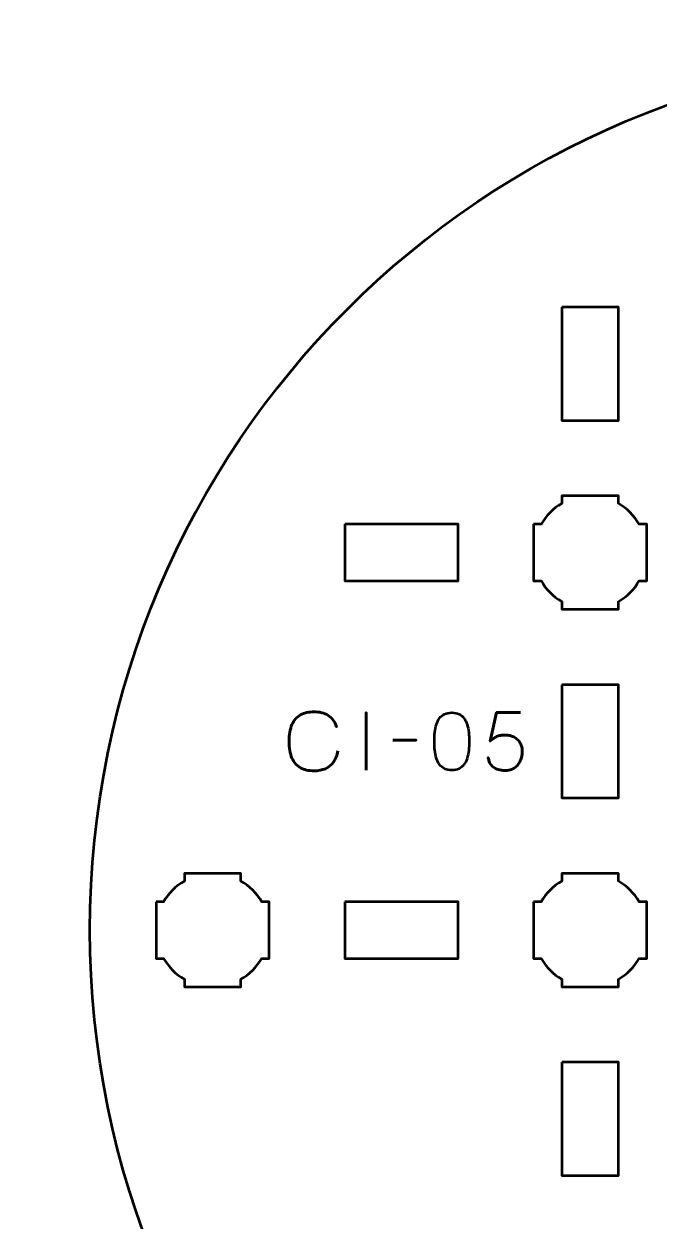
# Model space of a CAD drawing. Header units: centimetres. Extents: x -21 to 0, y -29.7 to 0.
# Drawn here: x -10.5 to -7.13, y -25.59 to -19.25 of the extents above; entities that cross this region are included whole.
import ezdxf

# ---------------------------------------------------------------- set-up
doc = ezdxf.new("R2010")
doc.units = ezdxf.units.CM
doc.header["$MEASUREMENT"] = 0
doc.layers.add('Layer 1', color=7, linetype='Continuous')

msp = doc.modelspace()

# ---------------------------------------------------------------- linework, layer by layer
at = {"layer": 'Layer 1', "color": 114, "lineweight": 53}
msp.add_ellipse((-5.5, -24.05004), major_axis=(0, 4.65), ratio=1, dxfattribs=at)
at = {"layer": 'Layer 1', "color": 22, "lineweight": 53}
msp.add_open_spline([(-21.00003, -29.19995), (-21.00003, -29.19995), (-21.00003, -0.49992), (-21.00003, -0.49992), (-21.00003, -0.49992), (-21.00003, -0.22295), (-20.77694, 0.00004), (-20.49994, 0.00004), (-20.49994, 0.00004), (-20.49994, 0.00004), (-0.50008, 0.00004), (-0.50008, 0.00004), (-0.50008, 0.00004), (-0.22294, 0.00004), (0.00002, -0.22295), (0.00002, -0.49992), (0.00002, -0.49992), (0.00002, -0.49992), (0.00002, -29.19995), (0.00002, -29.19995), (0.00002, -29.19995), (0.00002, -29.47695), (-0.22294, -29.70004), (-0.50008, -29.70004), (-0.50008, -29.70004), (-0.50008, -29.70004), (-20.49994, -29.70004), (-20.49994, -29.70004), (-20.49994, -29.70004), (-20.77694, -29.70004), (-21.00003, -29.47695), (-21.00003, -29.19995)], degree=3, knots=[0, 0, 0, 0, 0.125, 0.125, 0.125, 0.125, 0.25, 0.25, 0.25, 0.25, 0.375, 0.375, 0.375, 0.375, 0.5, 0.5, 0.5, 0.5, 0.625, 0.625, 0.625, 0.625, 0.75, 0.75, 0.75, 0.75, 0.875, 0.875, 0.875, 0.875, 1, 1, 1, 1], dxfattribs=at)
at = {"layer": 'Layer 1', "lineweight": 53}
for points, knots in [([(-7.64997, -20.74999), (-7.64997, -20.74999), (-7.34997, -20.74999), (-7.34997, -20.74999), (-7.34997, -20.74999), (-7.34997, -20.74999), (-7.34997, -21.34999), (-7.34997, -21.34999), (-7.34997, -21.34999), (-7.34997, -21.34999), (-7.64997, -21.34999), (-7.64997, -21.34999), (-7.64997, -21.34999), (-7.64997, -21.34999), (-7.64997, -20.74999), (-7.64997, -20.74999)], [0, 0, 0, 0, 0.25, 0.25, 0.25, 0.25, 0.5, 0.5, 0.5, 0.5, 0.75, 0.75, 0.75, 0.75, 1, 1, 1, 1]), ([(-7.8, -21.89994), (-7.8, -21.89994), (-7.7598, -21.89994), (-7.7598, -21.89994), (-7.7598, -21.89994), (-7.73347, -21.85442), (-7.69551, -21.81649), (-7.65, -21.79016), (-7.65, -21.79016), (-7.65, -21.79016), (-7.65, -21.74994), (-7.65, -21.74994), (-7.65, -21.74994), (-7.65, -21.74994), (-7.35, -21.74994), (-7.35, -21.74994), (-7.35, -21.74994), (-7.35, -21.74994), (-7.35, -21.79013), (-7.35, -21.79013), (-7.35, -21.79013), (-7.30447, -21.81646), (-7.26648, -21.85441), (-7.24012, -21.89994), (-7.24012, -21.89994), (-7.24012, -21.89994), (-7.2, -21.89994), (-7.2, -21.89994), (-7.2, -21.89994), (-7.2, -21.89994), (-7.2, -22.04536), (-7.2, -22.04536), (-7.2, -22.04536), (-7.2, -22.04536), (-7.19994, -22.05001), (-7.19994, -22.05001), (-7.19994, -22.05001), (-7.19994, -22.05001), (-7.2, -22.05465), (-7.2, -22.05465), (-7.2, -22.05465), (-7.2, -22.05465), (-7.2, -22.19994), (-7.2, -22.19994), (-7.2, -22.19994), (-7.2, -22.19994), (-7.24007, -22.19994), (-7.24007, -22.19994), (-7.24007, -22.19994), (-7.26642, -22.24551), (-7.30442, -22.28352), (-7.35, -22.30988), (-7.35, -22.30988), (-7.35, -22.30988), (-7.35, -22.34994), (-7.35, -22.34994), (-7.35, -22.34994), (-7.35, -22.34994), (-7.49328, -22.34994), (-7.49328, -22.34994), (-7.49328, -22.34994), (-7.49328, -22.34994), (-7.49995, -22.35002), (-7.49995, -22.35002), (-7.49995, -22.35002), (-7.49995, -22.35002), (-7.50663, -22.34994), (-7.50663, -22.34994), (-7.50663, -22.34994), (-7.50663, -22.34994), (-7.65, -22.34994), (-7.65, -22.34994), (-7.65, -22.34994), (-7.65, -22.34994), (-7.65, -22.30984), (-7.65, -22.30984), (-7.65, -22.30984), (-7.69554, -22.28348), (-7.73352, -22.24549), (-7.75985, -22.19994), (-7.75985, -22.19994), (-7.75985, -22.19994), (-7.8, -22.19994), (-7.8, -22.19994), (-7.8, -22.19994), (-7.8, -22.19994), (-7.8, -21.89994), (-7.8, -21.89994)], [0, 0, 0, 0, 0.0454545, 0.0454545, 0.0454545, 0.0454545, 0.0909091, 0.0909091, 0.0909091, 0.0909091, 0.1363636, 0.1363636, 0.1363636, 0.1363636, 0.1818182, 0.1818182, 0.1818182, 0.1818182, 0.2272727, 0.2272727, 0.2272727, 0.2272727, 0.2727273, 0.2727273, 0.2727273, 0.2727273, 0.3181818, 0.3181818, 0.3181818, 0.3181818, 0.3636364, 0.3636364, 0.3636364, 0.3636364, 0.4090909, 0.4090909, 0.4090909, 0.4090909, 0.4545455, 0.4545455, 0.4545455, 0.4545455, 0.5, 0.5, 0.5, 0.5, 0.5454545, 0.5454545, 0.5454545, 0.5454545, 0.5909091, 0.5909091, 0.5909091, 0.5909091, 0.6363636, 0.6363636, 0.6363636, 0.6363636, 0.6818182, 0.6818182, 0.6818182, 0.6818182, 0.7272727, 0.7272727, 0.7272727, 0.7272727, 0.7727273, 0.7727273, 0.7727273, 0.7727273, 0.8181818, 0.8181818, 0.8181818, 0.8181818, 0.8636364, 0.8636364, 0.8636364, 0.8636364, 0.9090909, 0.9090909, 0.9090909, 0.9090909, 0.9545455, 0.9545455, 0.9545455, 0.9545455, 1, 1, 1, 1]), ([(-8.79995, -21.89997), (-8.79995, -21.89997), (-8.19995, -21.89997), (-8.19995, -21.89997), (-8.19995, -21.89997), (-8.19995, -21.89997), (-8.19995, -22.19997), (-8.19995, -22.19997), (-8.19995, -22.19997), (-8.19995, -22.19997), (-8.79995, -22.19997), (-8.79995, -22.19997), (-8.79995, -22.19997), (-8.79995, -22.19997), (-8.79995, -21.89997), (-8.79995, -21.89997)], [0, 0, 0, 0, 0.25, 0.25, 0.25, 0.25, 0.5, 0.5, 0.5, 0.5, 0.75, 0.75, 0.75, 0.75, 1, 1, 1, 1]), ([(-7.64997, -22.74995), (-7.64997, -22.74995), (-7.34997, -22.74995), (-7.34997, -22.74995), (-7.34997, -22.74995), (-7.34997, -22.74995), (-7.34997, -23.34996), (-7.34997, -23.34996), (-7.34997, -23.34996), (-7.34997, -23.34996), (-7.64997, -23.34996), (-7.64997, -23.34996), (-7.64997, -23.34996), (-7.64997, -23.34996), (-7.64997, -22.74995), (-7.64997, -22.74995)], [0, 0, 0, 0, 0.25, 0.25, 0.25, 0.25, 0.5, 0.5, 0.5, 0.5, 0.75, 0.75, 0.75, 0.75, 1, 1, 1, 1]), ([(-9.8, -23.89994), (-9.8, -23.89994), (-9.7598, -23.89994), (-9.7598, -23.89994), (-9.7598, -23.89994), (-9.73347, -23.85442), (-9.69551, -23.81649), (-9.65, -23.79016), (-9.65, -23.79016), (-9.65, -23.79016), (-9.65, -23.74994), (-9.65, -23.74994), (-9.65, -23.74994), (-9.65, -23.74994), (-9.35, -23.74994), (-9.35, -23.74994), (-9.35, -23.74994), (-9.35, -23.74994), (-9.35, -23.79013), (-9.35, -23.79013), (-9.35, -23.79013), (-9.30447, -23.81646), (-9.26648, -23.85441), (-9.24012, -23.89994), (-9.24012, -23.89994), (-9.24012, -23.89994), (-9.2, -23.89994), (-9.2, -23.89994), (-9.2, -23.89994), (-9.2, -23.89994), (-9.2, -24.04536), (-9.2, -24.04536), (-9.2, -24.04536), (-9.2, -24.04536), (-9.19994, -24.05001), (-9.19994, -24.05001), (-9.19994, -24.05001), (-9.19994, -24.05001), (-9.2, -24.05465), (-9.2, -24.05465), (-9.2, -24.05465), (-9.2, -24.05465), (-9.2, -24.19994), (-9.2, -24.19994), (-9.2, -24.19994), (-9.2, -24.19994), (-9.24007, -24.19994), (-9.24007, -24.19994), (-9.24007, -24.19994), (-9.26642, -24.24551), (-9.30442, -24.28352), (-9.35, -24.30988), (-9.35, -24.30988), (-9.35, -24.30988), (-9.35, -24.34994), (-9.35, -24.34994), (-9.35, -24.34994), (-9.35, -24.34994), (-9.49328, -24.34994), (-9.49328, -24.34994), (-9.49328, -24.34994), (-9.49328, -24.34994), (-9.49995, -24.35002), (-9.49995, -24.35002), (-9.49995, -24.35002), (-9.49995, -24.35002), (-9.50663, -24.34994), (-9.50663, -24.34994), (-9.50663, -24.34994), (-9.50663, -24.34994), (-9.65, -24.34994), (-9.65, -24.34994), (-9.65, -24.34994), (-9.65, -24.34994), (-9.65, -24.30984), (-9.65, -24.30984), (-9.65, -24.30984), (-9.69554, -24.28348), (-9.73352, -24.24549), (-9.75985, -24.19994), (-9.75985, -24.19994), (-9.75985, -24.19994), (-9.8, -24.19994), (-9.8, -24.19994), (-9.8, -24.19994), (-9.8, -24.19994), (-9.8, -23.89994), (-9.8, -23.89994)], [0, 0, 0, 0, 0.0454545, 0.0454545, 0.0454545, 0.0454545, 0.0909091, 0.0909091, 0.0909091, 0.0909091, 0.1363636, 0.1363636, 0.1363636, 0.1363636, 0.1818182, 0.1818182, 0.1818182, 0.1818182, 0.2272727, 0.2272727, 0.2272727, 0.2272727, 0.2727273, 0.2727273, 0.2727273, 0.2727273, 0.3181818, 0.3181818, 0.3181818, 0.3181818, 0.3636364, 0.3636364, 0.3636364, 0.3636364, 0.4090909, 0.4090909, 0.4090909, 0.4090909, 0.4545455, 0.4545455, 0.4545455, 0.4545455, 0.5, 0.5, 0.5, 0.5, 0.5454545, 0.5454545, 0.5454545, 0.5454545, 0.5909091, 0.5909091, 0.5909091, 0.5909091, 0.6363636, 0.6363636, 0.6363636, 0.6363636, 0.6818182, 0.6818182, 0.6818182, 0.6818182, 0.7272727, 0.7272727, 0.7272727, 0.7272727, 0.7727273, 0.7727273, 0.7727273, 0.7727273, 0.8181818, 0.8181818, 0.8181818, 0.8181818, 0.8636364, 0.8636364, 0.8636364, 0.8636364, 0.9090909, 0.9090909, 0.9090909, 0.9090909, 0.9545455, 0.9545455, 0.9545455, 0.9545455, 1, 1, 1, 1]), ([(-7.8, -23.89994), (-7.8, -23.89994), (-7.7598, -23.89994), (-7.7598, -23.89994), (-7.7598, -23.89994), (-7.73347, -23.85442), (-7.69551, -23.81649), (-7.65, -23.79016), (-7.65, -23.79016), (-7.65, -23.79016), (-7.65, -23.74994), (-7.65, -23.74994), (-7.65, -23.74994), (-7.65, -23.74994), (-7.35, -23.74994), (-7.35, -23.74994), (-7.35, -23.74994), (-7.35, -23.74994), (-7.35, -23.79013), (-7.35, -23.79013), (-7.35, -23.79013), (-7.30447, -23.81646), (-7.26648, -23.85441), (-7.24012, -23.89994), (-7.24012, -23.89994), (-7.24012, -23.89994), (-7.2, -23.89994), (-7.2, -23.89994), (-7.2, -23.89994), (-7.2, -23.89994), (-7.2, -24.04536), (-7.2, -24.04536), (-7.2, -24.04536), (-7.2, -24.04536), (-7.19994, -24.05001), (-7.19994, -24.05001), (-7.19994, -24.05001), (-7.19994, -24.05001), (-7.2, -24.05465), (-7.2, -24.05465), (-7.2, -24.05465), (-7.2, -24.05465), (-7.2, -24.19994), (-7.2, -24.19994), (-7.2, -24.19994), (-7.2, -24.19994), (-7.24007, -24.19994), (-7.24007, -24.19994), (-7.24007, -24.19994), (-7.26642, -24.24551), (-7.30442, -24.28352), (-7.35, -24.30988), (-7.35, -24.30988), (-7.35, -24.30988), (-7.35, -24.34994), (-7.35, -24.34994), (-7.35, -24.34994), (-7.35, -24.34994), (-7.49328, -24.34994), (-7.49328, -24.34994), (-7.49328, -24.34994), (-7.49328, -24.34994), (-7.49995, -24.35002), (-7.49995, -24.35002), (-7.49995, -24.35002), (-7.49995, -24.35002), (-7.50663, -24.34994), (-7.50663, -24.34994), (-7.50663, -24.34994), (-7.50663, -24.34994), (-7.65, -24.34994), (-7.65, -24.34994), (-7.65, -24.34994), (-7.65, -24.34994), (-7.65, -24.30984), (-7.65, -24.30984), (-7.65, -24.30984), (-7.69554, -24.28348), (-7.73352, -24.24549), (-7.75985, -24.19994), (-7.75985, -24.19994), (-7.75985, -24.19994), (-7.8, -24.19994), (-7.8, -24.19994), (-7.8, -24.19994), (-7.8, -24.19994), (-7.8, -23.89994), (-7.8, -23.89994)], [0, 0, 0, 0, 0.0454545, 0.0454545, 0.0454545, 0.0454545, 0.0909091, 0.0909091, 0.0909091, 0.0909091, 0.1363636, 0.1363636, 0.1363636, 0.1363636, 0.1818182, 0.1818182, 0.1818182, 0.1818182, 0.2272727, 0.2272727, 0.2272727, 0.2272727, 0.2727273, 0.2727273, 0.2727273, 0.2727273, 0.3181818, 0.3181818, 0.3181818, 0.3181818, 0.3636364, 0.3636364, 0.3636364, 0.3636364, 0.4090909, 0.4090909, 0.4090909, 0.4090909, 0.4545455, 0.4545455, 0.4545455, 0.4545455, 0.5, 0.5, 0.5, 0.5, 0.5454545, 0.5454545, 0.5454545, 0.5454545, 0.5909091, 0.5909091, 0.5909091, 0.5909091, 0.6363636, 0.6363636, 0.6363636, 0.6363636, 0.6818182, 0.6818182, 0.6818182, 0.6818182, 0.7272727, 0.7272727, 0.7272727, 0.7272727, 0.7727273, 0.7727273, 0.7727273, 0.7727273, 0.8181818, 0.8181818, 0.8181818, 0.8181818, 0.8636364, 0.8636364, 0.8636364, 0.8636364, 0.9090909, 0.9090909, 0.9090909, 0.9090909, 0.9545455, 0.9545455, 0.9545455, 0.9545455, 1, 1, 1, 1]), ([(-8.79995, -23.8999), (-8.79995, -23.8999), (-8.19995, -23.8999), (-8.19995, -23.8999), (-8.19995, -23.8999), (-8.19995, -23.8999), (-8.19995, -24.1999), (-8.19995, -24.1999), (-8.19995, -24.1999), (-8.19995, -24.1999), (-8.79995, -24.1999), (-8.79995, -24.1999), (-8.79995, -24.1999), (-8.79995, -24.1999), (-8.79995, -23.8999), (-8.79995, -23.8999)], [0, 0, 0, 0, 0.25, 0.25, 0.25, 0.25, 0.5, 0.5, 0.5, 0.5, 0.75, 0.75, 0.75, 0.75, 1, 1, 1, 1]), ([(-7.64997, -24.75002), (-7.64997, -24.75002), (-7.34997, -24.75002), (-7.34997, -24.75002), (-7.34997, -24.75002), (-7.34997, -24.75002), (-7.34997, -25.35002), (-7.34997, -25.35002), (-7.34997, -25.35002), (-7.34997, -25.35002), (-7.64997, -25.35002), (-7.64997, -25.35002), (-7.64997, -25.35002), (-7.64997, -25.35002), (-7.64997, -24.75002), (-7.64997, -24.75002)], [0, 0, 0, 0, 0.25, 0.25, 0.25, 0.25, 0.5, 0.5, 0.5, 0.5, 0.75, 0.75, 0.75, 0.75, 1, 1, 1, 1])]:
    msp.add_open_spline(points, degree=3, knots=knots, dxfattribs=at)
at = {"layer": 'Layer 1', "color": 30, "lineweight": 53}
for points, knots in [([(-8.83612, -23.10037), (-8.84064, -23.12457), (-8.84854, -23.14454), (-8.85962, -23.1602), (-8.85962, -23.1602), (-8.87076, -23.1758), (-8.88502, -23.18737), (-8.90237, -23.19492), (-8.90237, -23.19492), (-8.91966, -23.20247), (-8.93998, -23.20628), (-8.96312, -23.20621), (-8.96312, -23.20621), (-8.99127, -23.20628), (-9.01519, -23.20084), (-9.03481, -23.18977), (-9.03481, -23.18977), (-9.05442, -23.17876), (-9.06938, -23.16176), (-9.07968, -23.13869), (-9.07968, -23.13869), (-9.08998, -23.11561), (-9.09513, -23.08605), (-9.0952, -23.05), (-9.0952, -23.05), (-9.09513, -23.01409), (-9.08998, -22.98459), (-9.07968, -22.96152), (-9.07968, -22.96152), (-9.06938, -22.93845), (-9.05442, -22.92138), (-9.03481, -22.9103), (-9.03481, -22.9103), (-9.01519, -22.89922), (-8.99127, -22.89372), (-8.96312, -22.89379), (-8.96312, -22.89379), (-8.93299, -22.89372), (-8.90774, -22.90014), (-8.88742, -22.91305), (-8.88742, -22.91305), (-8.86717, -22.92596), (-8.85228, -22.94593), (-8.8429, -22.97295), (-8.8429, -22.97295), (-8.85228, -22.94593), (-8.86717, -22.92596), (-8.88742, -22.91305), (-8.88742, -22.91305), (-8.90774, -22.90014), (-8.93299, -22.89372), (-8.96312, -22.89379), (-8.96312, -22.89379), (-8.99127, -22.89372), (-9.01519, -22.89922), (-9.03481, -22.9103), (-9.03481, -22.9103), (-9.05442, -22.92138), (-9.06938, -22.93845), (-9.07968, -22.96152), (-9.07968, -22.96152), (-9.08998, -22.98459), (-9.09513, -23.01409), (-9.0952, -23.05), (-9.0952, -23.05), (-9.09513, -23.08605), (-9.08998, -23.11561), (-9.07968, -23.13869), (-9.07968, -23.13869), (-9.06938, -23.16176), (-9.05442, -23.17876), (-9.03481, -23.18977), (-9.03481, -23.18977), (-9.01519, -23.20084), (-8.99127, -23.20628), (-8.96312, -23.20621), (-8.96312, -23.20621), (-8.93998, -23.20628), (-8.91966, -23.20247), (-8.90237, -23.19492), (-8.90237, -23.19492), (-8.88502, -23.18737), (-8.87076, -23.1758), (-8.85962, -23.1602), (-8.85962, -23.1602), (-8.84854, -23.14454), (-8.84064, -23.12457), (-8.83612, -23.10037)], [0, 0, 0, 0, 0.0454545, 0.0454545, 0.0454545, 0.0454545, 0.0909091, 0.0909091, 0.0909091, 0.0909091, 0.1363636, 0.1363636, 0.1363636, 0.1363636, 0.1818182, 0.1818182, 0.1818182, 0.1818182, 0.2272727, 0.2272727, 0.2272727, 0.2272727, 0.2727273, 0.2727273, 0.2727273, 0.2727273, 0.3181818, 0.3181818, 0.3181818, 0.3181818, 0.3636364, 0.3636364, 0.3636364, 0.3636364, 0.4090909, 0.4090909, 0.4090909, 0.4090909, 0.4545455, 0.4545455, 0.4545455, 0.4545455, 0.5, 0.5, 0.5, 0.5, 0.5454545, 0.5454545, 0.5454545, 0.5454545, 0.5909091, 0.5909091, 0.5909091, 0.5909091, 0.6363636, 0.6363636, 0.6363636, 0.6363636, 0.6818182, 0.6818182, 0.6818182, 0.6818182, 0.7272727, 0.7272727, 0.7272727, 0.7272727, 0.7727273, 0.7727273, 0.7727273, 0.7727273, 0.8181818, 0.8181818, 0.8181818, 0.8181818, 0.8636364, 0.8636364, 0.8636364, 0.8636364, 0.9090909, 0.9090909, 0.9090909, 0.9090909, 0.9545455, 0.9545455, 0.9545455, 0.9545455, 1, 1, 1, 1]), ([(-8.68626, -23.20282), (-8.68626, -23.20282), (-8.68626, -22.8976), (-8.68626, -22.8976), (-8.68626, -22.8976), (-8.68626, -22.8976), (-8.68626, -23.20282), (-8.68626, -23.20282)], [0, 0, 0, 0, 0.5, 0.5, 0.5, 0.5, 1, 1, 1, 1]), ([(-8.23287, -23.20282), (-8.21806, -23.20275), (-8.20529, -23.20014), (-8.19463, -23.19506), (-8.19463, -23.19506), (-8.18405, -23.18998), (-8.17523, -23.18271), (-8.16818, -23.17347), (-8.16818, -23.17347), (-8.16119, -23.16416), (-8.15569, -23.15315), (-8.1516, -23.14045), (-8.1516, -23.14045), (-8.14757, -23.12775), (-8.14468, -23.11385), (-8.14306, -23.09861), (-8.14306, -23.09861), (-8.14136, -23.08337), (-8.14052, -23.06735), (-8.14059, -23.05042), (-8.14059, -23.05042), (-8.14052, -23.03356), (-8.14136, -23.01754), (-8.14306, -23.00237), (-8.14306, -23.00237), (-8.14468, -22.9872), (-8.14757, -22.97323), (-8.1516, -22.96053), (-8.1516, -22.96053), (-8.15569, -22.9479), (-8.16119, -22.9369), (-8.16818, -22.92751), (-8.16818, -22.92751), (-8.17523, -22.9182), (-8.18405, -22.91093), (-8.19463, -22.90585), (-8.19463, -22.90585), (-8.20529, -22.9007), (-8.21806, -22.89809), (-8.23287, -22.89802), (-8.23287, -22.89802), (-8.24769, -22.89809), (-8.26046, -22.9007), (-8.27112, -22.90585), (-8.27112, -22.90585), (-8.2817, -22.91093), (-8.29052, -22.9182), (-8.29757, -22.92751), (-8.29757, -22.92751), (-8.30456, -22.9369), (-8.31006, -22.9479), (-8.31415, -22.96053), (-8.31415, -22.96053), (-8.31818, -22.97323), (-8.32107, -22.9872), (-8.32269, -23.00237), (-8.32269, -23.00237), (-8.32438, -23.01754), (-8.32523, -23.03356), (-8.32516, -23.05042), (-8.32516, -23.05042), (-8.32523, -23.06735), (-8.32438, -23.08337), (-8.32269, -23.09861), (-8.32269, -23.09861), (-8.32107, -23.11385), (-8.31818, -23.12775), (-8.31415, -23.14045), (-8.31415, -23.14045), (-8.31006, -23.15315), (-8.30456, -23.16416), (-8.29757, -23.17347), (-8.29757, -23.17347), (-8.29052, -23.18271), (-8.2817, -23.18998), (-8.27112, -23.19506), (-8.27112, -23.19506), (-8.26046, -23.20014), (-8.24769, -23.20275), (-8.23287, -23.20282)], [0, 0, 0, 0, 0.05, 0.05, 0.05, 0.05, 0.1, 0.1, 0.1, 0.1, 0.15, 0.15, 0.15, 0.15, 0.2, 0.2, 0.2, 0.2, 0.25, 0.25, 0.25, 0.25, 0.3, 0.3, 0.3, 0.3, 0.35, 0.35, 0.35, 0.35, 0.4, 0.4, 0.4, 0.4, 0.45, 0.45, 0.45, 0.45, 0.5, 0.5, 0.5, 0.5, 0.55, 0.55, 0.55, 0.55, 0.6, 0.6, 0.6, 0.6, 0.65, 0.65, 0.65, 0.65, 0.7, 0.7, 0.7, 0.7, 0.75, 0.75, 0.75, 0.75, 0.8, 0.8, 0.8, 0.8, 0.85, 0.85, 0.85, 0.85, 0.9, 0.9, 0.9, 0.9, 0.95, 0.95, 0.95, 0.95, 1, 1, 1, 1]), ([(-8.23287, -23.20282), (-8.21806, -23.20275), (-8.20529, -23.20014), (-8.19463, -23.19506), (-8.19463, -23.19506), (-8.18405, -23.18998), (-8.17523, -23.18271), (-8.16818, -23.17347), (-8.16818, -23.17347), (-8.16119, -23.16416), (-8.15569, -23.15315), (-8.1516, -23.14045), (-8.1516, -23.14045), (-8.14757, -23.12775), (-8.14468, -23.11385), (-8.14306, -23.09861), (-8.14306, -23.09861), (-8.14136, -23.08337), (-8.14052, -23.06735), (-8.14059, -23.05042), (-8.14059, -23.05042), (-8.14052, -23.03356), (-8.14136, -23.01754), (-8.14306, -23.00237), (-8.14306, -23.00237), (-8.14468, -22.9872), (-8.14757, -22.97323), (-8.1516, -22.96053), (-8.1516, -22.96053), (-8.15569, -22.9479), (-8.16119, -22.9369), (-8.16818, -22.92751), (-8.16818, -22.92751), (-8.17523, -22.9182), (-8.18405, -22.91093), (-8.19463, -22.90585), (-8.19463, -22.90585), (-8.20529, -22.9007), (-8.21806, -22.89809), (-8.23287, -22.89802), (-8.23287, -22.89802), (-8.24769, -22.89809), (-8.26046, -22.9007), (-8.27112, -22.90585), (-8.27112, -22.90585), (-8.2817, -22.91093), (-8.29052, -22.9182), (-8.29757, -22.92751), (-8.29757, -22.92751), (-8.30456, -22.9369), (-8.31006, -22.9479), (-8.31415, -22.96053), (-8.31415, -22.96053), (-8.31818, -22.97323), (-8.32107, -22.9872), (-8.32269, -23.00237), (-8.32269, -23.00237), (-8.32438, -23.01754), (-8.32523, -23.03356), (-8.32516, -23.05042), (-8.32516, -23.05042), (-8.32523, -23.06735), (-8.32438, -23.08337), (-8.32269, -23.09861), (-8.32269, -23.09861), (-8.32107, -23.11385), (-8.31818, -23.12775), (-8.31415, -23.14045), (-8.31415, -23.14045), (-8.31006, -23.15315), (-8.30456, -23.16416), (-8.29757, -23.17347), (-8.29757, -23.17347), (-8.29052, -23.18271), (-8.2817, -23.18998), (-8.27112, -23.19506), (-8.27112, -23.19506), (-8.26046, -23.20014), (-8.24769, -23.20275), (-8.23287, -23.20282)], [0, 0, 0, 0, 0.05, 0.05, 0.05, 0.05, 0.1, 0.1, 0.1, 0.1, 0.15, 0.15, 0.15, 0.15, 0.2, 0.2, 0.2, 0.2, 0.25, 0.25, 0.25, 0.25, 0.3, 0.3, 0.3, 0.3, 0.35, 0.35, 0.35, 0.35, 0.4, 0.4, 0.4, 0.4, 0.45, 0.45, 0.45, 0.45, 0.5, 0.5, 0.5, 0.5, 0.55, 0.55, 0.55, 0.55, 0.6, 0.6, 0.6, 0.6, 0.65, 0.65, 0.65, 0.65, 0.7, 0.7, 0.7, 0.7, 0.75, 0.75, 0.75, 0.75, 0.8, 0.8, 0.8, 0.8, 0.85, 0.85, 0.85, 0.85, 0.9, 0.9, 0.9, 0.9, 0.95, 0.95, 0.95, 0.95, 1, 1, 1, 1]), ([(-7.86881, -22.8976), (-7.86881, -22.8976), (-7.99581, -22.8976), (-7.99581, -22.8976), (-7.99581, -22.8976), (-7.99581, -22.8976), (-8.02968, -23.04915), (-8.02968, -23.04915), (-8.02968, -23.04915), (-8.02375, -23.04407), (-8.01811, -23.03949), (-8.01267, -23.03546), (-8.01267, -23.03546), (-8.00731, -23.03144), (-8.00167, -23.02806), (-7.99567, -23.02523), (-7.99567, -23.02523), (-7.98974, -23.02241), (-7.98297, -23.02029), (-7.97535, -23.01881), (-7.97535, -23.01881), (-7.9678, -23.01733), (-7.95877, -23.01655), (-7.9484, -23.01655), (-7.9484, -23.01655), (-7.93993, -23.01655), (-7.93146, -23.01768), (-7.923, -23.02001), (-7.923, -23.02001), (-7.91453, -23.02227), (-7.90649, -23.02573), (-7.89887, -23.03031), (-7.89887, -23.03031), (-7.89118, -23.03497), (-7.8844, -23.04076), (-7.87848, -23.04774), (-7.87848, -23.04774), (-7.87248, -23.05473), (-7.86775, -23.06291), (-7.86437, -23.07229), (-7.86437, -23.07229), (-7.86091, -23.08168), (-7.85915, -23.09233), (-7.85908, -23.10418), (-7.85908, -23.10418), (-7.859, -23.10856), (-7.8595, -23.11406), (-7.86049, -23.12055), (-7.86049, -23.12055), (-7.8614, -23.12704), (-7.8631, -23.1341), (-7.8655, -23.14158), (-7.8655, -23.14158), (-7.86789, -23.14906), (-7.87128, -23.15647), (-7.87558, -23.1638), (-7.87558, -23.1638), (-7.87989, -23.17114), (-7.88539, -23.17784), (-7.89202, -23.18391), (-7.89202, -23.18391), (-7.89866, -23.18998), (-7.9067, -23.19485), (-7.91608, -23.19852), (-7.91608, -23.19852), (-7.92554, -23.20211), (-7.93662, -23.20402), (-7.94924, -23.20409), (-7.94924, -23.20409), (-7.96434, -23.20402), (-7.97704, -23.2024), (-7.98734, -23.19936), (-7.98734, -23.19936), (-7.99765, -23.19626), (-8.00604, -23.19224), (-8.01253, -23.18716), (-8.01253, -23.18716), (-8.01909, -23.18208), (-8.02417, -23.1765), (-8.02784, -23.17044), (-8.02784, -23.17044), (-8.03151, -23.16437), (-8.03426, -23.1583), (-8.0361, -23.15223), (-8.0361, -23.15223), (-8.03793, -23.14616), (-8.03934, -23.14059), (-8.04026, -23.13551), (-8.04026, -23.13551), (-8.03934, -23.14059), (-8.03793, -23.14616), (-8.0361, -23.15223), (-8.0361, -23.15223), (-8.03426, -23.1583), (-8.03151, -23.16437), (-8.02784, -23.17044), (-8.02784, -23.17044), (-8.02417, -23.1765), (-8.01909, -23.18208), (-8.01253, -23.18716), (-8.01253, -23.18716), (-8.00604, -23.19224), (-7.99765, -23.19626), (-7.98734, -23.19936), (-7.98734, -23.19936), (-7.97704, -23.2024), (-7.96434, -23.20402), (-7.94924, -23.20409), (-7.94924, -23.20409), (-7.93662, -23.20402), (-7.92554, -23.20211), (-7.91608, -23.19852), (-7.91608, -23.19852), (-7.9067, -23.19485), (-7.89866, -23.18998), (-7.89202, -23.18391), (-7.89202, -23.18391), (-7.88539, -23.17784), (-7.87989, -23.17114), (-7.87558, -23.1638), (-7.87558, -23.1638), (-7.87128, -23.15647), (-7.86789, -23.14906), (-7.8655, -23.14158), (-7.8655, -23.14158), (-7.8631, -23.1341), (-7.8614, -23.12704), (-7.86049, -23.12055), (-7.86049, -23.12055), (-7.8595, -23.11406), (-7.859, -23.10856), (-7.85908, -23.10418), (-7.85908, -23.10418), (-7.85915, -23.09233), (-7.86091, -23.08168), (-7.86437, -23.07229), (-7.86437, -23.07229), (-7.86775, -23.06291), (-7.87248, -23.05473), (-7.87848, -23.04774), (-7.87848, -23.04774), (-7.8844, -23.04076), (-7.89118, -23.03497), (-7.89887, -23.03031), (-7.89887, -23.03031), (-7.90649, -23.02573), (-7.91453, -23.02227), (-7.923, -23.02001), (-7.923, -23.02001), (-7.93146, -23.01768), (-7.93993, -23.01655), (-7.9484, -23.01655), (-7.9484, -23.01655), (-7.95877, -23.01655), (-7.9678, -23.01733), (-7.97535, -23.01881), (-7.97535, -23.01881), (-7.98297, -23.02029), (-7.98974, -23.02241), (-7.99567, -23.02523), (-7.99567, -23.02523), (-8.00167, -23.02806), (-8.00731, -23.03144), (-8.01267, -23.03546), (-8.01267, -23.03546), (-8.01811, -23.03949), (-8.02375, -23.04407), (-8.02968, -23.04915), (-8.02968, -23.04915), (-8.02968, -23.04915), (-7.99581, -22.8976), (-7.99581, -22.8976), (-7.99581, -22.8976), (-7.99581, -22.8976), (-7.86881, -22.8976), (-7.86881, -22.8976)], [0, 0, 0, 0, 0.0227273, 0.0227273, 0.0227273, 0.0227273, 0.0454545, 0.0454545, 0.0454545, 0.0454545, 0.0681818, 0.0681818, 0.0681818, 0.0681818, 0.0909091, 0.0909091, 0.0909091, 0.0909091, 0.1136364, 0.1136364, 0.1136364, 0.1136364, 0.1363636, 0.1363636, 0.1363636, 0.1363636, 0.1590909, 0.1590909, 0.1590909, 0.1590909, 0.1818182, 0.1818182, 0.1818182, 0.1818182, 0.2045455, 0.2045455, 0.2045455, 0.2045455, 0.2272727, 0.2272727, 0.2272727, 0.2272727, 0.25, 0.25, 0.25, 0.25, 0.2727273, 0.2727273, 0.2727273, 0.2727273, 0.2954545, 0.2954545, 0.2954545, 0.2954545, 0.3181818, 0.3181818, 0.3181818, 0.3181818, 0.3409091, 0.3409091, 0.3409091, 0.3409091, 0.3636364, 0.3636364, 0.3636364, 0.3636364, 0.3863636, 0.3863636, 0.3863636, 0.3863636, 0.4090909, 0.4090909, 0.4090909, 0.4090909, 0.4318182, 0.4318182, 0.4318182, 0.4318182, 0.4545455, 0.4545455, 0.4545455, 0.4545455, 0.4772727, 0.4772727, 0.4772727, 0.4772727, 0.5, 0.5, 0.5, 0.5, 0.5227273, 0.5227273, 0.5227273, 0.5227273, 0.5454545, 0.5454545, 0.5454545, 0.5454545, 0.5681818, 0.5681818, 0.5681818, 0.5681818, 0.5909091, 0.5909091, 0.5909091, 0.5909091, 0.6136364, 0.6136364, 0.6136364, 0.6136364, 0.6363636, 0.6363636, 0.6363636, 0.6363636, 0.6590909, 0.6590909, 0.6590909, 0.6590909, 0.6818182, 0.6818182, 0.6818182, 0.6818182, 0.7045455, 0.7045455, 0.7045455, 0.7045455, 0.7272727, 0.7272727, 0.7272727, 0.7272727, 0.75, 0.75, 0.75, 0.75, 0.7727273, 0.7727273, 0.7727273, 0.7727273, 0.7954545, 0.7954545, 0.7954545, 0.7954545, 0.8181818, 0.8181818, 0.8181818, 0.8181818, 0.8409091, 0.8409091, 0.8409091, 0.8409091, 0.8636364, 0.8636364, 0.8636364, 0.8636364, 0.8863636, 0.8863636, 0.8863636, 0.8863636, 0.9090909, 0.9090909, 0.9090909, 0.9090909, 0.9318182, 0.9318182, 0.9318182, 0.9318182, 0.9545455, 0.9545455, 0.9545455, 0.9545455, 0.9772727, 0.9772727, 0.9772727, 0.9772727, 1, 1, 1, 1]), ([(-8.54529, -23.04322), (-8.54529, -23.04322), (-8.4221, -23.04322), (-8.4221, -23.04322), (-8.4221, -23.04322), (-8.4221, -23.04322), (-8.54529, -23.04322), (-8.54529, -23.04322)], [0, 0, 0, 0, 0.5, 0.5, 0.5, 0.5, 1, 1, 1, 1])]:
    msp.add_open_spline(points, degree=3, knots=knots, dxfattribs=at)

doc.saveas('drawing.dxf')
